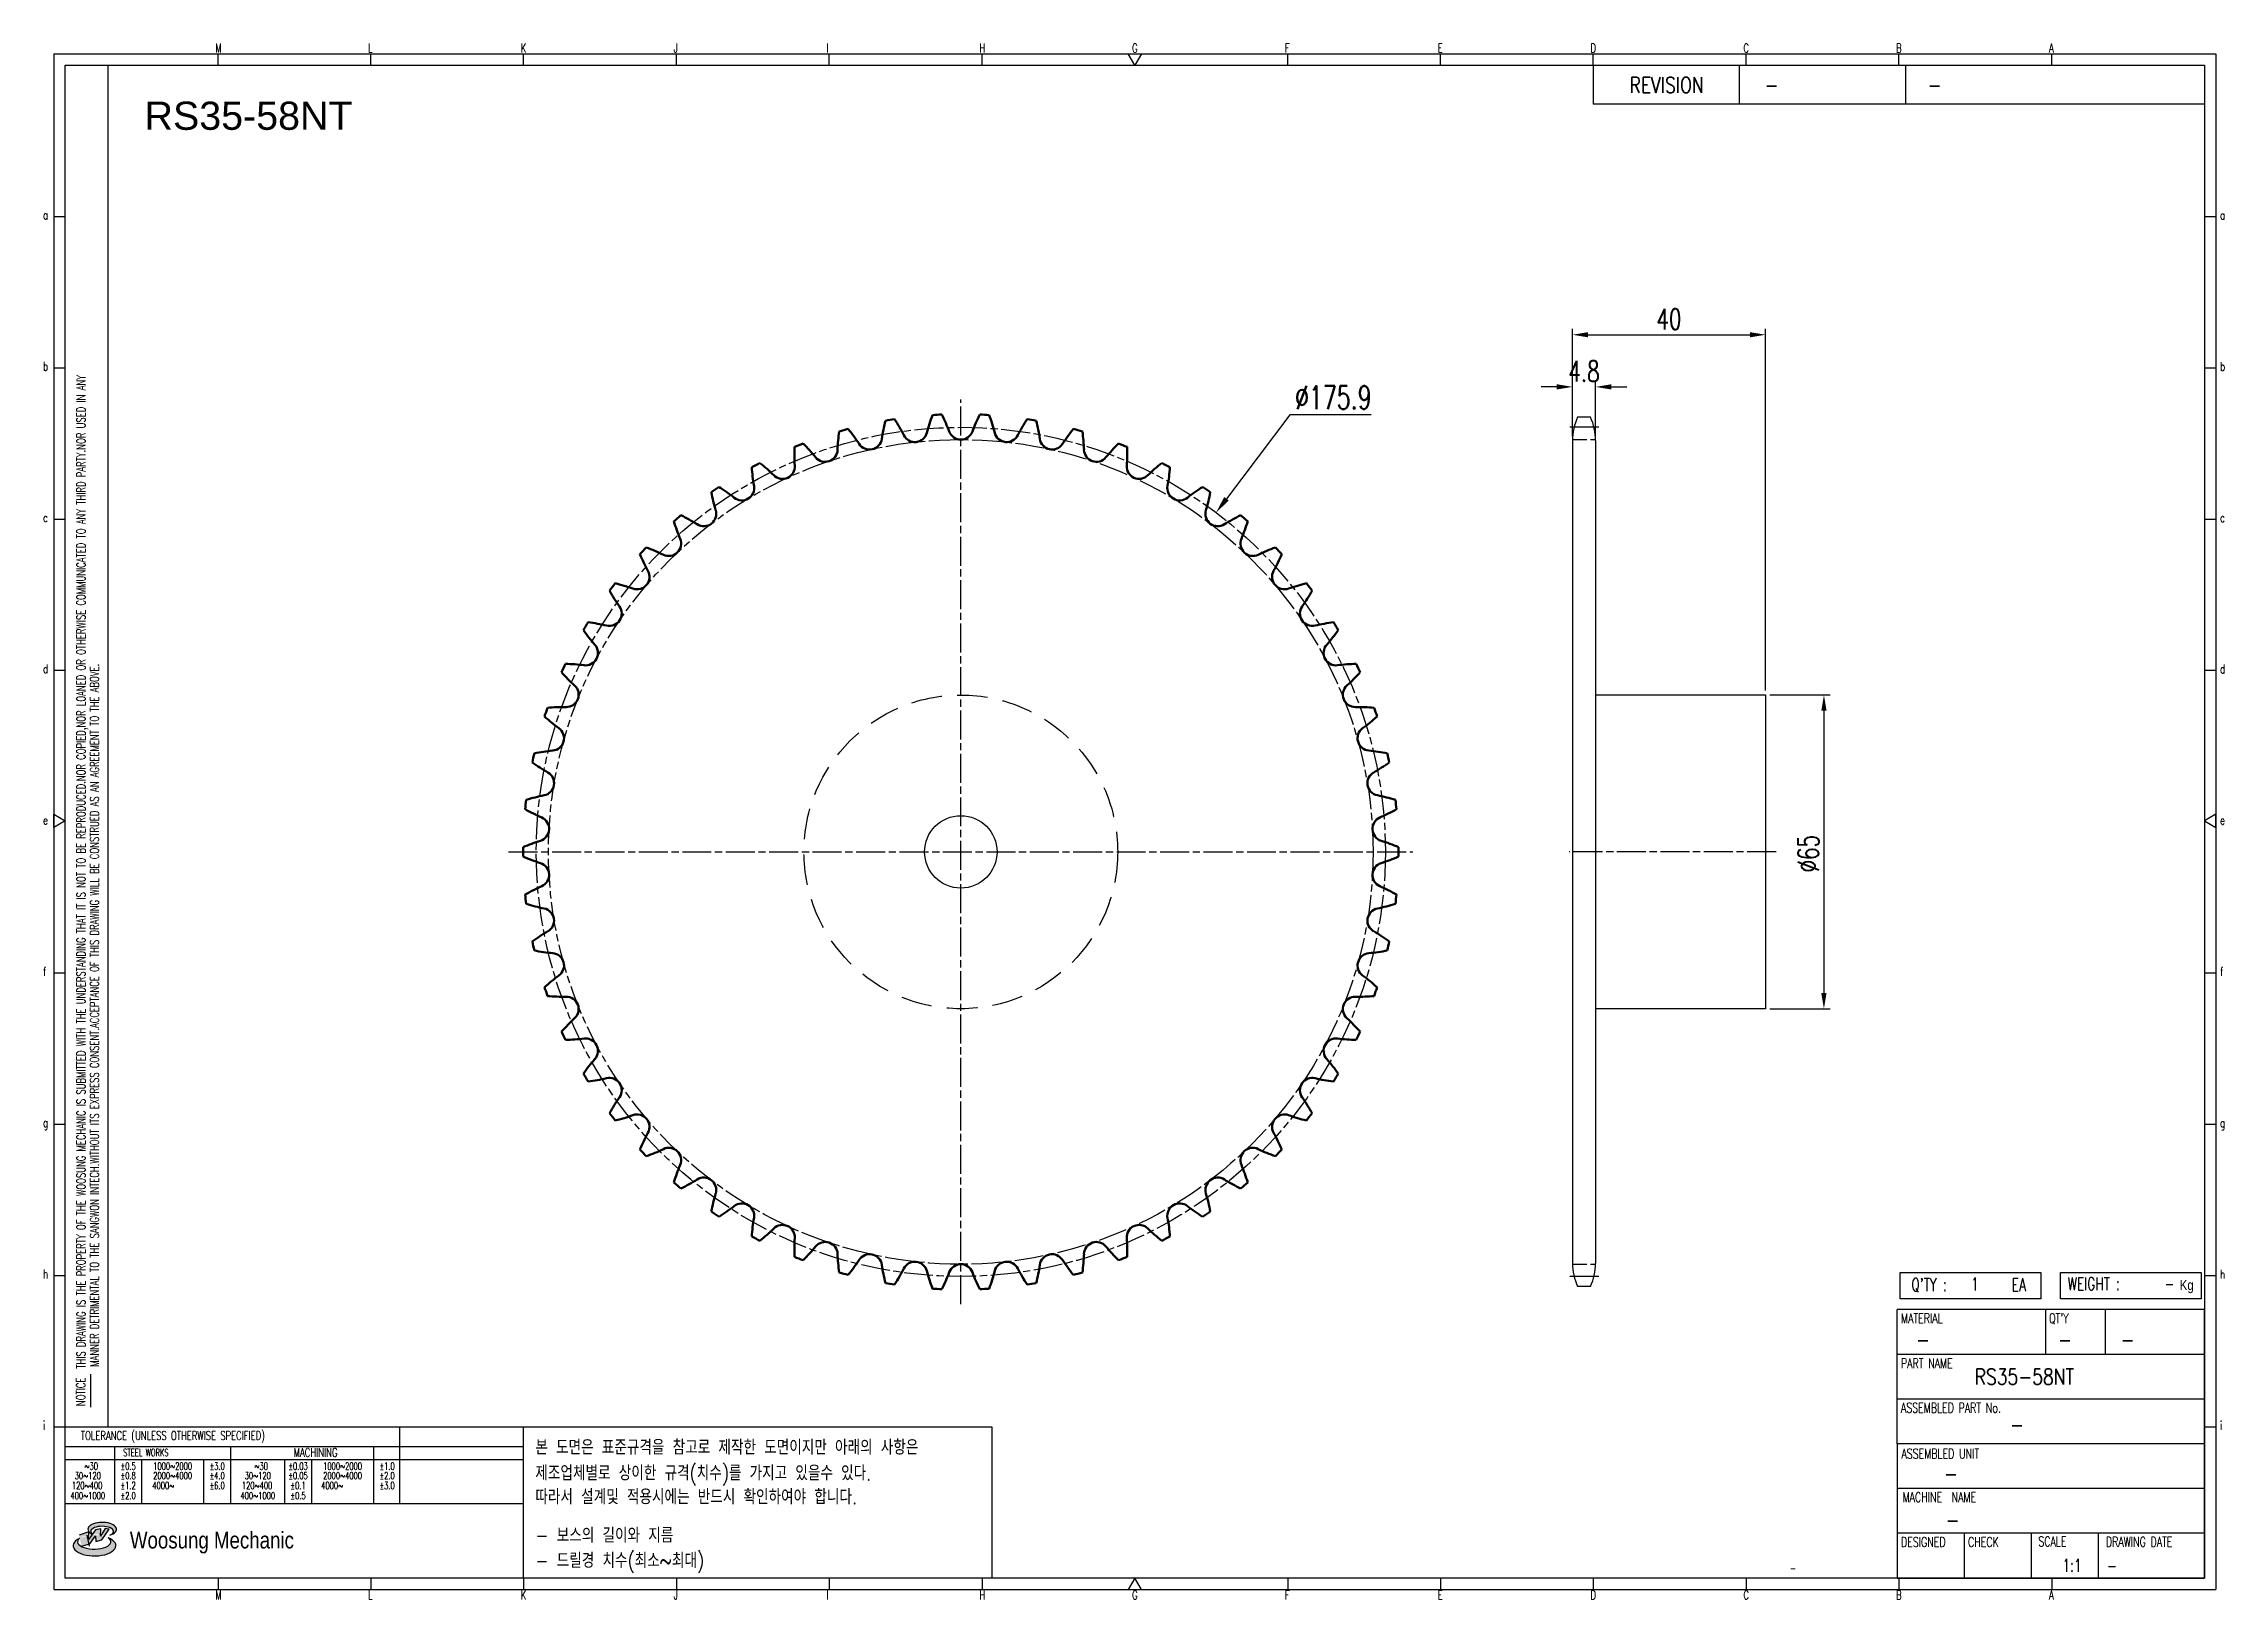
# Model space of a CAD drawing. Header units: millimetres. Extents: x -44812 to -44360, y 1096 to 1418.
import ezdxf
from ezdxf.enums import TextEntityAlignment as Align

# ---------------------------------------------------------------- set-up
doc = ezdxf.new("R2010")
doc.units = ezdxf.units.MM
for name, pattern in [('AM_ISO02W050', [7.5, 6, -1.5]), ('AM_ISO02W050x2', [3.75, 3, -0.75]), ('AM_ISO08W050', [18, 12, -1.5, 3, -1.5]), ('AM_ISO08W050x2', [9, 6, -0.75, 1.5, -0.75]), ('HIDDEN', [9.525, 6.35, -3.175])]:
    doc.linetypes.add(name, pattern=pattern)
for name, color, linetype, lineweight in [('AM_0N', 7, 'Continuous', 50), ('AM_3N', 6, 'AM_ISO02W050', 25), ('AM_7', 4, 'AM_ISO08W050', 25), ('AM_7N', 4, 'AM_ISO08W050', 25)]:
    doc.layers.add(name, color=color, linetype=linetype, lineweight=lineweight)
for name, color, linetype in [('HL', 2, 'HIDDEN'), ('S-DIM', 7, 'Continuous'), ('TITLE', 7, 'Continuous'), ('도면레이아웃', 7, 'Continuous')]:
    doc.layers.add(name, color=color, linetype=linetype)
doc.styles.add('HAN', font='ROMANS.shx', dxfattribs={"width": 0.7, "bigfont": 'whgtxt.shx'})
doc.styles.add('HKD_ST2', font='romans.shx', dxfattribs={"width": 0.7, "height": 4, "bigfont": '@extfont2.shx'})
doc.styles.add('HSG', font='SIMPLEX.shx', dxfattribs={"width": 0.7, "bigfont": 'HSG.shx'})
doc.styles.add('ROMANS', font='romans.shx', dxfattribs={"width": 0.7, "bigfont": 'whgtxt.shx'})
doc.styles.add('SLDTEXTSTYLE4', font='arial.ttf', dxfattribs={"width": 0.8})
doc.styles.get("Standard").update_dxf_attribs({"font": 'arial.ttf'})
doc.dimstyles.new('APP10', dxfattribs={"dimscale": 2, "dimtxt": 2.4, "dimasz": 1.8, "dimexe": 0.7, "dimexo": 0.5, "dimgap": 0.6, "dimtad": 1, "dimtoh": 1, "dimdec": 1, "dimrnd": 0.01, "dimzin": 9, "dimdsep": 46, "dimtxsty": 'HSG', "dimcen": 0, "dimclrd": 1, "dimclre": 1, "dimclrt": 256, "dimazin": 2, "dimtp": 1, "dimtm": 1, "dimtfac": 0.5, "dimtdec": 1, "dimtofl": 0, "dimtmove": 0, "dimatfit": 3, "dimfxl": 0, "dimtvp": 1, "dimtolj": 2, "dimlwd": -1, "dimlwe": -1, "dimarcsym": 0})
doc.dimstyles.new('APP8', dxfattribs={"dimscale": 1.8, "dimtxt": 2.4, "dimasz": 1.8, "dimexe": 0.7, "dimexo": 0.5, "dimgap": 0.6, "dimtad": 1, "dimtoh": 1, "dimdec": 1, "dimrnd": 0.01, "dimzin": 9, "dimdsep": 46, "dimtxsty": 'HSG', "dimcen": 0, "dimclrd": 1, "dimclre": 1, "dimclrt": 256, "dimazin": 2, "dimtp": 1, "dimtm": 1, "dimtfac": 0.5, "dimtdec": 1, "dimtofl": 0, "dimtmove": 0, "dimatfit": 3, "dimfxl": 0, "dimtvp": 1, "dimtolj": 2, "dimlwd": -1, "dimlwe": -1, "dimarcsym": 0})

# ---------------------------------------------------------------- blocks, each defined once
blk = doc.blocks.new('SUYWSHJH')
at = {"layer": '도면레이아웃'}
h = blk.add_hatch(color=10, dxfattribs=at)
h.paths.add_polyline_path([(1.544, 35.177), (1.554, 34.966), (1.779, 35.034), (2.054, 35.422), (1.908, 35.446), (1.728, 35.167), (1.741, 35.439), (1.547, 35.405), (1.292, 35.041), (1.295, 35.33), (0.943, 35.208), (1.03, 34.8), (1.336, 34.885)])
edge = h.paths.add_edge_path()
edge.add_ellipse((1.795, 35.421), major_axis=(-0.53, 0), ratio=0.487785, start_angle=122.36065, end_angle=403.39574)
edge.add_line((1.411, 35.244), (1.419, 35.261))
edge.add_ellipse((1.798, 35.344), major_axis=(-0.423, 0), ratio=0.444396, start_angle=131.58977, end_angle=386.19408, ccw=False)
edge = h.paths.add_edge_path()
edge.add_ellipse((1.512, 34.815), major_axis=(-0.793, 0), ratio=0.480113, start_angle=314.67633, end_angle=590.85213)
edge.add_ellipse((1.501, 34.958), major_axis=(-0.62, 0), ratio=0.43311, start_angle=331.7024, end_angle=574.42495, ccw=False)
for p, q in [((0, 90.118), (80.15, 90.118)), ((0, 90.118), (0, 33.191)), ((6.089, 89.693), (6.089, 90.118)), ((11.753, 89.693), (11.753, 90.118)), ((17.418, 89.693), (17.418, 90.118)), ((23.082, 89.693), (23.082, 90.118)), ((28.746, 89.693), (28.746, 90.118)), ((34.411, 89.693), (34.411, 90.118)), ((45.739, 89.693), (45.739, 90.118)), ((51.404, 89.693), (51.404, 90.118)), ((57.068, 89.693), (57.068, 90.118)), ((62.732, 89.693), (62.732, 90.118)), ((68.397, 89.693), (68.397, 90.118)), ((74.061, 89.693), (74.061, 90.118)), ((80.15, 90.118), (80.15, 33.191)), ((0, 84.085), (0.425, 84.085)), ((79.725, 84.085), (80.15, 84.085)), ((0, 78.478), (0.425, 78.478)), ((79.725, 78.478), (80.15, 78.478)), ((0, 72.87), (0.425, 72.87)), ((79.725, 72.87), (80.15, 72.87)), ((0, 67.262), (0.425, 67.262)), ((79.725, 67.262), (80.15, 67.262)), ((0, 56.047), (0.425, 56.047)), ((79.725, 56.047), (80.15, 56.047)), ((0, 50.439), (0.425, 50.439)), ((79.725, 50.439), (80.15, 50.439)), ((0, 44.832), (0.425, 44.832)), ((79.725, 44.832), (80.15, 44.832)), ((1.377, 39.947), (1.377, 41.174)), ((0, 39.224), (0.425, 39.224)), ((79.725, 39.224), (80.15, 39.224)), ((0, 33.191), (80.15, 33.191)), ((6.089, 33.616), (6.089, 33.191)), ((11.753, 33.616), (11.753, 33.191)), ((17.418, 33.616), (17.418, 33.191)), ((23.082, 33.616), (23.082, 33.191)), ((28.746, 33.616), (28.746, 33.191)), ((34.411, 33.616), (34.411, 33.191)), ((45.739, 33.616), (45.739, 33.191)), ((51.404, 33.616), (51.404, 33.191)), ((57.068, 33.616), (57.068, 33.191)), ((62.732, 33.616), (62.732, 33.191)), ((68.397, 33.616), (68.397, 33.191)), ((74.061, 33.616), (74.061, 33.191))]:
    blk.add_line(p, q)
at = {"color": 2}
for p, q in [((2.017, 39.224), (2.017, 89.693)), ((0.425, 39.224), (17.418, 39.224)), ((12.816, 39.224), (12.816, 36.382)), ((17.418, 33.616), (17.418, 39.224)), ((0.425, 38.487), (17.418, 38.487)), ((0.425, 38.012), (17.418, 38.012)), ((2.257, 38.487), (2.257, 36.382)), ((3.257, 38.012), (3.257, 36.382)), ((5.557, 38.012), (5.557, 36.382)), ((6.557, 38.5), (6.557, 36.382)), ((8.557, 38.012), (8.557, 36.382)), ((9.557, 38.026), (9.557, 36.382)), ((11.857, 38.487), (11.857, 36.382)), ((0.425, 36.382), (17.418, 36.382))]:
    blk.add_line(p, q, dxfattribs=at)
at = {"color": 6, "ltscale": 0.5}
for p, q in [((57.068, 89.693), (57.068, 88.246)), ((62.47, 89.693), (62.47, 88.246)), ((68.635, 89.693), (68.635, 88.246)), ((79.725, 88.246), (57.068, 88.246)), ((68.336, 38.59), (68.336, 43.563)), ((79.725, 43.563), (68.336, 43.563)), ((73.827, 43.563), (73.827, 41.905)), ((76.037, 43.563), (76.037, 41.905)), ((79.725, 38.59), (79.725, 43.563)), ((79.725, 41.905), (68.336, 41.905)), ((79.725, 40.248), (68.336, 40.248)), ((68.336, 38.59), (68.336, 33.616)), ((79.725, 38.59), (68.336, 38.59)), ((79.725, 33.616), (79.725, 38.59)), ((79.725, 36.932), (68.336, 36.932)), ((79.725, 35.274), (68.336, 35.274)), ((70.822, 33.616), (70.822, 35.274)), ((73.309, 33.616), (73.309, 35.274)), ((75.796, 33.616), (75.796, 35.274)), ((68.336, 33.616), (79.725, 33.616))]:
    blk.add_line(p, q, dxfattribs=at)
for points in [[(40.075, 89.693), (39.83, 90.118), (40.32, 90.118)], [(0.425, 89.693), (79.725, 89.693), (79.725, 33.616), (0.425, 33.616)], [(0.425, 61.679), (0, 61.433), (0, 61.924)], [(79.725, 61.679), (80.15, 61.433), (80.15, 61.924)], [(40.075, 33.616), (39.83, 33.191), (40.32, 33.191)]]:
    blk.add_lwpolyline(points, close=True)
at = {"layer": 'TITLE', "color": 20}
for p, q in [((68.449, 43.961), (68.449, 44.936)), ((68.449, 44.936), (73.654, 44.936)), ((73.654, 44.936), (73.654, 43.961)), ((74.39, 43.961), (74.39, 44.936)), ((74.39, 44.936), (79.595, 44.936)), ((79.595, 44.936), (79.595, 43.961)), ((73.654, 43.961), (68.449, 43.961)), ((79.595, 43.961), (74.39, 43.961))]:
    blk.add_line(p, q, dxfattribs=at)
at = {"layer": '도면레이아웃'}
for p, q in [((1.295, 35.33), (0.943, 35.208)), ((1.03, 34.8), (1.336, 34.885)), ((1.224, 35.208), (1.311, 34.8)), ((1.224, 35.208), (1.224, 35.208)), ((1.547, 35.405), (1.292, 35.041)), ((1.292, 35.041), (1.295, 35.33)), ((1.336, 34.885), (1.544, 35.177)), ((1.419, 35.261), (1.411, 35.244)), ((1.544, 35.177), (1.554, 34.966)), ((1.741, 35.439), (1.547, 35.405)), ((1.554, 34.966), (1.779, 35.034)), ((1.908, 35.446), (1.728, 35.167)), ((1.728, 35.167), (1.741, 35.439)), ((1.779, 35.034), (2.054, 35.422)), ((2.054, 35.422), (1.908, 35.446))]:
    blk.add_line(p, q, dxfattribs=at)
for centre, major_axis, ratio, start_param, end_param in [((1.795, 35.421), (-0.53, 0), 0.487785, 2.135596, 7.040584), ((1.512, 34.815), (-0.793, 0), 0.480113, 5.492138, 10.312315), ((1.501, 34.958), (-0.62, 0), 0.43311, 5.789299, 10.025607), ((1.798, 35.344), (-0.423, 0), 0.444396, 2.296675, 6.740358)]:
    blk.add_ellipse(centre, major_axis=major_axis, ratio=ratio, start_param=start_param, end_param=end_param, dxfattribs=at)
at = {"color": 4, "style": 'HKD_ST2', "width": 0.7}
for s, p in [('M', (5.988, 90.164)), ('L', (11.652, 90.164)), ('K', (17.316, 90.164)), ('J', (22.981, 90.164)), ('I', (28.645, 90.164)), ('H', (34.309, 90.164)), ('G', (39.974, 90.164)), ('F', (45.638, 90.164)), ('E', (51.302, 90.164)), ('D', (56.967, 90.164)), ('C', (62.631, 90.164)), ('B', (68.295, 90.164)), ('A', (73.96, 90.164)), ('a', (-0.395, 83.976)), ('a', (80.305, 83.97)), ('b', (-0.395, 78.368)), ('b', (80.305, 78.362)), ('c', (-0.395, 72.76)), ('c', (80.305, 72.754)), ('d', (-0.395, 67.153)), ('d', (80.305, 67.147)), ('e', (-0.395, 61.545)), ('e', (80.305, 61.539)), ('f', (-0.395, 55.937)), ('f', (80.305, 55.931)), ('g', (-0.395, 50.33)), ('g', (80.305, 50.324)), ('h', (-0.395, 44.722)), ('h', (80.305, 44.716)), ('i', (-0.395, 39.114)), ('i', (80.305, 39.108)), ('M', (5.988, 32.824)), ('L', (11.652, 32.824)), ('K', (17.316, 32.824)), ('J', (22.981, 32.824)), ('I', (28.645, 32.824)), ('H', (34.309, 32.824)), ('G', (39.974, 32.824)), ('F', (45.638, 32.824)), ('E', (51.302, 32.824)), ('D', (56.967, 32.824)), ('C', (62.631, 32.824)), ('B', (68.295, 32.824)), ('A', (73.96, 32.824))]:
    blk.add_text(s, height=0.326, dxfattribs=at).set_placement(p)
for s, height, style, width, p in [('REVISION', 0.5806, 'HAN', 0.8, (58.415, 88.664)), ('-', 0.581, 'HAN', 0.8, (63.426, 88.664)), ('-', 0.581, 'HAN', 0.8, (69.468, 88.664)), ("Q'TY : ", 0.4746, 'HKD_ST2', 0.7, (68.857, 44.253)), ('1', 0.475, 'HKD_ST2', 0.7, (71.071, 44.275)), ('EA', 0.4746, 'HKD_ST2', 0.7, (72.578, 44.253)), ('WEIGHT : ', 0.4746, 'HKD_ST2', 0.7, (74.65, 44.286)), ('-', 0.581, 'HAN', 0.8, (69.029, 42.157)), ('-', 0.581, 'HAN', 0.8, (74.289, 42.157)), ('-', 0.581, 'HAN', 0.8, (76.623, 42.157)), ('-', 0.581, 'HAN', 0.8, (72.515, 39.013)), ('-', 0.581, 'HAN', 0.8, (70.067, 37.189)), ('-', 0.581, 'HAN', 0.8, (70.126, 35.48)), ('1:1', 0.4746, 'HKD_ST2', 0.7, (74.458, 33.848)), ('-', 0.475, 'HKD_ST2', 0.7, (76.112, 33.837))]:
    blk.add_text(s, height=height, dxfattribs=dict(style=style, width=width)).set_placement(p)
at = {"color": 1, "style": 'HKD_ST2', "width": 0.7}
for s, p in [(' THIS DRAWING IS THE PROPERTY OF THE WOOSUNG MECHANIC IS SUBMITTED WITH THE UNDERSTANDING THAT IT IS NOT TO BE REPRODUCED.NOR COPIED,NOR LOANED OR OTHERWISE COMMUNICATED TO ANY THIRD PARTY.NOR USED IN ANY', (1.173, 41.217)), ('MANNER DETRIMENTAL TO THE SANGWON INTECH.WITHOUT ITS EXPRESS CONSENT.ACCEPTANCE OF THIS DRAWING WILL BE CONSTRUED AS AN AGREEMENT TO THE ABOVE.', (1.672, 41.447))]:
    blk.add_text(s, height=0.326266, rotation=90, dxfattribs=at).set_placement(p)
at = {"style": 'HKD_ST2', "width": 0.7}
blk.add_text('-', height=0.475, dxfattribs=at).set_placement((78.613, 44.286), align=Align.RIGHT)
at = {"color": 4, "style": 'HKD_ST2', "width": 0.7}
for s, height, p in [('MATERIAL', 0.3651, (68.474, 43.425)), ("QT'Y", 0.3651, (73.965, 43.425)), ('PART NAME', 0.3651, (68.474, 41.756)), ('ASSEMBLED PART No.', 0.36511, (68.474, 40.109)), ('ASSEMBLED UNIT', 0.36511, (68.49, 38.408)), ('MACHINE  NAME', 0.36511, (68.532, 36.794)), ('DESIGNED', 0.3651, (68.474, 35.136)), ('CHECK', 0.3651, (70.961, 35.136)), ('SCALE', 0.3651, (73.566, 35.153)), ('DRAWING DATE', 0.36511, (76.071, 35.141))]:
    blk.add_text(s, height=height, dxfattribs=at).set_placement(p, align=Align.TOP_LEFT)
at = {"style": 'HKD_ST2', "width": 0.7}
blk.add_text('NOTICE', height=0.3263, rotation=90, dxfattribs=at).set_placement((1.163, 39.988))
for s, height, style, width, p in [('TOLERANCE (UNLESS OTHERWISE SPECIFIED)', 0.32627, 'HKD_ST2', 0.7, (4.417, 38.896)), ('-', 0.326, 'ROMANS', 0.65, (64.469, 33.975))]:
    blk.add_text(s, height=height, dxfattribs=dict(style=style, width=width)).set_placement(p, align=Align.MIDDLE_CENTER)
at = {"color": 4, "style": 'HKD_ST2', "width": 0.7}
for s, height, p in [('STEEL WORKS', 0.26101, (3.416, 38.268)), ('MACHINING', 0.3263, (9.707, 38.27)), ('%%P0.5', 0.261, (2.757, 37.762)), ('%%P0.8', 0.261, (2.757, 37.411)), ('%%P3.0', 0.261, (6.057, 37.762)), ('%%P4.0', 0.261, (6.057, 37.411)), ('%%P0.03', 0.261, (9.057, 37.762)), ('%%P0.05', 0.261, (9.057, 37.411)), ('%%P1.0', 0.261, (12.357, 37.762)), ('%%P2.0', 0.261, (12.357, 37.411)), ('%%P1.2', 0.261, (2.757, 37.045)), ('%%P2.0', 0.261, (2.757, 36.67)), ('%%P6.0', 0.261, (6.057, 37.045)), ('%%P0.1', 0.261, (9.057, 37.045)), ('%%P0.5', 0.261, (9.057, 36.67)), ('%%P3.0', 0.261, (12.357, 37.045))]:
    blk.add_text(s, height=height, dxfattribs=at).set_placement(p, align=Align.MIDDLE)
for s, height, p in [('30%%126120', 0.261, (1.263, 37.411)), ('%%12630', 0.261, (1.389, 37.762)), ('2000%%1264000', 0.26101, (4.407, 37.411)), ('1000%%1262000', 0.26101, (4.407, 37.762)), ('30%%126120', 0.261, (7.563, 37.411)), ('%%12630', 0.261, (7.689, 37.762)), ('2000%%1264000', 0.26101, (10.707, 37.411)), ('1000%%1262000', 0.26101, (10.707, 37.762)), ('400%%1261000', 0.26101, (1.263, 36.67)), ('120%%126400', 0.26101, (1.237, 37.045)), ('4000%%126', 0.261, (4.061, 37.045)), ('400%%1261000', 0.26101, (7.563, 36.67)), ('120%%126400', 0.26101, (7.537, 37.045)), ('4000%%126', 0.261, (10.321, 37.045))]:
    blk.add_text(s, height=height, dxfattribs=at).set_placement(p, align=Align.MIDDLE_CENTER)
at = {"color": 1, "style": 'SLDTEXTSTYLE4', "width": 0.8}
blk.add_text('Woosung Mechanic', height=0.61957, dxfattribs=at).set_placement((2.822, 34.711))
at = {"layer": 'TITLE', "width": 0.8}
blk.add_text('Kg', height=0.3789, dxfattribs=at).set_placement((78.807, 44.286))
blk = doc.blocks.new('*D678')
at = {"layer": 'Defpoints', "color": 0, "transparency": 16777216}
for p in [(-44455.34, 1282.89), (-44455.34, 1217.89), (-44443.23, 1217.89)]:
    blk.add_point(p, dxfattribs=at)
at = {"layer": 'S-DIM', "color": 1, "transparency": 16777216}
for p, q in [((-44454.44, 1282.89), (-44441.97, 1282.89)), ((-44443.23, 1279.65), (-44443.23, 1221.13)), ((-44454.44, 1217.89), (-44441.97, 1217.89))]:
    blk.add_line(p, q, dxfattribs=at)
for points in [[(-44443.77, 1279.65), (-44442.69, 1279.65), (-44443.23, 1282.89)], [(-44443.77, 1221.13), (-44442.69, 1221.13), (-44443.23, 1217.89)]]:
    blk.add_solid(points, dxfattribs=at)
at = {"layer": 'S-DIM', "transparency": 16777216, "insert": (-44446.47, 1250), "char_height": 4.32, "attachment_point": 5, "rotation": 90, "style": 'HSG'}
blk.add_mtext('\\A2;%%c65', dxfattribs=at)
blk = doc.blocks.new('*D679')
at = {"layer": 'Defpoints', "color": 0, "transparency": 16777216}
for p in [(-44490.54, 1346.73), (-44495.34, 1335.65), (-44490.54, 1335.65)]:
    blk.add_point(p, dxfattribs=at)
at = {"layer": 'S-DIM', "color": 1, "transparency": 16777216}
for p, q in [((-44498.58, 1346.73), (-44501.82, 1346.73)), ((-44495.34, 1336.55), (-44495.34, 1347.99)), ((-44490.54, 1336.55), (-44490.54, 1347.99)), ((-44487.3, 1346.73), (-44484.06, 1346.73))]:
    blk.add_line(p, q, dxfattribs=at)
for points in [[(-44498.58, 1347.27), (-44498.58, 1346.19), (-44495.34, 1346.73)], [(-44487.3, 1347.27), (-44487.3, 1346.19), (-44490.54, 1346.73)]]:
    blk.add_solid(points, dxfattribs=at)
at = {"layer": 'S-DIM', "transparency": 16777216, "insert": (-44492.94, 1349.97), "char_height": 4.32, "attachment_point": 5, "style": 'HSG'}
blk.add_mtext('\\A2;4.8', dxfattribs=at)
blk = doc.blocks.new('*D680')
at = {"layer": 'Defpoints', "color": 0, "transparency": 16777216}
for p in [(-44455.34, 1357.53), (-44495.34, 1335.65), (-44455.34, 1282.89)]:
    blk.add_point(p, dxfattribs=at)
at = {"layer": 'S-DIM', "color": 1, "transparency": 16777216}
for p, q in [((-44495.34, 1336.55), (-44495.34, 1358.79)), ((-44492.1, 1357.53), (-44458.58, 1357.53)), ((-44455.34, 1283.79), (-44455.34, 1358.79))]:
    blk.add_line(p, q, dxfattribs=at)
for points in [[(-44492.1, 1358.07), (-44492.1, 1356.99), (-44495.34, 1357.53)], [(-44458.58, 1358.07), (-44458.58, 1356.99), (-44455.34, 1357.53)]]:
    blk.add_solid(points, dxfattribs=at)
at = {"layer": 'S-DIM', "transparency": 16777216, "insert": (-44475.34, 1360.77), "char_height": 4.32, "attachment_point": 5, "style": 'HSG'}
blk.add_mtext('\\A2;40', dxfattribs=at)
blk = doc.blocks.new('*D681')
at = {"layer": 'Defpoints', "color": 0, "transparency": 16777216}
for p in [(-44569.18, 1320.67), (-44674.96, 1180.09)]:
    blk.add_point(p, dxfattribs=at)
at = {"layer": 'S-DIM', "color": 1, "transparency": 16777216}
for p, q in [((-44553.93, 1340.94), (-44567.02, 1323.55)), ((-44537.05, 1340.94), (-44553.93, 1340.94))]:
    blk.add_line(p, q, dxfattribs=at)
blk.add_solid([(-44567.5, 1323.91), (-44566.54, 1323.19), (-44569.18, 1320.67)], dxfattribs=at)
at = {"layer": 'S-DIM', "transparency": 16777216, "insert": (-44544.89, 1344.54), "char_height": 4.8, "attachment_point": 5, "style": 'HSG'}
blk.add_mtext('\\A2;∅175.9', dxfattribs=at)

msp = doc.modelspace()

# ---------------------------------------------------------------- linework, layer by layer
for p, q in [((-44491.61, 1340.45), (-44494.27, 1340.45)), ((-44495.34, 1335.65), (-44495.34, 1165.13)), ((-44490.54, 1335.65), (-44490.54, 1165.13)), ((-44491.61, 1160.33), (-44494.27, 1160.33))]:
    msp.add_line(p, q)
msp.add_lwpolyline([(-44490.54, 1282.89), (-44455.34, 1282.89), (-44455.34, 1217.89), (-44490.54, 1217.89)])
at = {"color": 4}
msp.add_lwpolyline([(-44712.66, 1131.28), (-44615.62, 1131.28), (-44615.62, 1099.93), (-44712.66, 1099.93)], close=True, dxfattribs=at)
msp.add_circle((-44622.07, 1250.38), 7.5)
for centre, start, end in [((-44484.04, 1335.65), 154.8633, 180), ((-44501.84, 1335.65), 0, 25.1367), ((-44484.04, 1165.13), 180, 205.1367), ((-44501.84, 1165.13), 334.8633, 0)]:
    msp.add_arc(centre, 11.3, start, end)
at = {"layer": 'AM_0N'}
for centre, radius, start, end in [((-44622.07, 1250.38), 90.7, 104.9123, 106.1221), ((-44673.75, 1314.89), 36.58, 33.1897, 39.2305), ((-44602.26, 1330.62), 36.58, 165.5971, 171.6379), ((-44622.07, 1250.38), 90.7, 98.7054, 99.9152), ((-44666.47, 1320.1), 36.58, 26.9828, 33.0236), ((-44593.7, 1328.01), 36.58, 159.3902, 165.431), ((-44622.07, 1250.38), 90.7, 92.4985, 93.7083), ((-44658.67, 1324.49), 36.58, 20.7759, 26.8167), ((-44585.48, 1324.49), 36.58, 153.1833, 159.2241), ((-44622.07, 1250.38), 90.7, 86.2917, 87.5015), ((-44650.44, 1328.01), 36.58, 14.569, 20.6098), ((-44577.68, 1320.1), 36.58, 146.9764, 153.0172), ((-44622.07, 1250.38), 90.7, 80.0848, 81.2946), ((-44641.88, 1330.62), 36.58, 8.3621, 14.4029), ((-44570.4, 1314.89), 36.58, 140.7695, 146.8103), ((-44622.07, 1250.38), 90.7, 73.8779, 75.0877), ((-44619.98, 1333.01), 36.58, 178.0109, 184.0517), ((-44622.07, 1250.38), 90.7, 111.1192, 112.329), ((-44680.42, 1308.92), 36.58, 39.3966, 45.4374), ((-44650.17, 1333.77), 2.57, 219.3966, 357.8448), ((-44611.06, 1332.29), 36.58, 171.804, 177.8448), ((-44640.99, 1336.32), 2.57, 213.1897, 351.6379), ((-44631.59, 1337.86), 2.57, 206.9828, 345.431), ((-44622.07, 1338.37), 2.57, 200.7759, 339.2241), ((-44612.56, 1337.86), 2.57, 194.569, 333.0172), ((-44603.16, 1336.32), 2.57, 188.3621, 326.8103), ((-44633.09, 1332.29), 36.58, 2.1552, 8.196), ((-44593.98, 1333.77), 2.57, 182.1552, 320.6034), ((-44563.73, 1308.92), 36.58, 134.5626, 140.6034), ((-44622.07, 1250.38), 90.7, 67.671, 68.8808), ((-44624.17, 1333.01), 36.58, 355.9483, 1.9891), ((-44622.07, 1250.38), 90.7, 117.3261, 118.5359), ((-44628.92, 1332.75), 36.58, 184.2177, 190.2586), ((-44686.4, 1302.27), 36.58, 45.6034, 51.6443), ((-44659.02, 1330.24), 2.57, 225.6034, 4.0517), ((-44585.13, 1330.24), 2.57, 175.9483, 314.3966), ((-44557.74, 1302.27), 36.58, 128.3557, 134.3966), ((-44622.07, 1250.38), 90.7, 61.4641, 62.6739), ((-44615.22, 1332.75), 36.58, 349.7414, 355.7823), ((-44622.07, 1250.38), 90.7, 123.533, 124.7428), ((-44637.79, 1331.52), 36.58, 190.4246, 196.4655), ((-44691.64, 1295.01), 36.58, 51.8103, 57.8512), ((-44667.44, 1325.78), 2.57, 231.8103, 10.2586), ((-44576.71, 1325.78), 2.57, 169.7414, 308.1897), ((-44552.51, 1295.01), 36.58, 122.1488, 128.1897), ((-44622.07, 1250.38), 90.7, 55.2572, 56.467), ((-44606.36, 1331.52), 36.58, 343.5345, 349.5754), ((-44622.07, 1250.38), 90.7, 129.7399, 130.9497), ((-44696.06, 1287.23), 36.58, 58.0172, 64.0581), ((-44675.32, 1320.43), 2.57, 238.0172, 16.4655), ((-44568.82, 1320.43), 2.57, 163.5345, 301.9828), ((-44548.09, 1287.23), 36.58, 115.9419, 121.9828), ((-44622.07, 1250.38), 90.7, 49.0503, 50.2601), ((-44682.59, 1314.26), 2.57, 244.2241, 22.6724), ((-44646.47, 1329.35), 36.58, 196.6315, 202.6724), ((-44561.56, 1314.26), 2.57, 157.3276, 295.7759), ((-44597.68, 1329.35), 36.58, 337.3276, 343.3685), ((-44622.07, 1250.38), 90.7, 135.9468, 137.1566), ((-44654.86, 1326.25), 36.58, 202.8384, 208.8793), ((-44699.61, 1279.02), 36.58, 64.2241, 70.265), ((-44544.54, 1279.02), 36.58, 109.735, 115.7759), ((-44589.28, 1326.25), 36.58, 331.1207, 337.1616), ((-44622.07, 1250.38), 90.7, 42.8434, 44.0532), ((-44622.07, 1250.38), 90.7, 142.1537, 143.3635), ((-44702.25, 1270.46), 36.58, 70.431, 76.4719), ((-44689.14, 1307.35), 2.57, 250.431, 28.8793), ((-44555.01, 1307.35), 2.57, 151.1207, 289.569), ((-44541.9, 1270.46), 36.58, 103.5281, 109.569), ((-44622.07, 1250.38), 90.7, 36.6365, 37.8463), ((-44662.88, 1322.26), 36.58, 209.0453, 215.0862), ((-44581.27, 1322.26), 36.58, 324.9138, 330.9547), ((-44622.07, 1250.38), 90.7, 148.3606, 149.5704), ((-44703.95, 1261.68), 36.58, 76.6379, 82.6788), ((-44694.9, 1299.76), 2.57, 256.6379, 35.0862), ((-44549.24, 1299.76), 2.57, 144.9138, 283.3621), ((-44540.2, 1261.68), 36.58, 97.3212, 103.3621), ((-44622.07, 1250.38), 90.7, 30.4296, 31.6394), ((-44670.41, 1317.43), 36.58, 215.2522, 221.2931), ((-44699.82, 1291.6), 2.57, 262.8448, 41.2931), ((-44544.33, 1291.6), 2.57, 138.7069, 277.1552), ((-44573.74, 1317.43), 36.58, 318.7069, 324.7478), ((-44622.07, 1250.38), 90.7, 154.5675, 155.7773), ((-44704.69, 1252.76), 36.58, 82.8448, 88.8857), ((-44539.45, 1252.76), 36.58, 91.1143, 97.1552), ((-44622.07, 1250.38), 90.7, 24.2227, 25.4325), ((-44677.37, 1311.81), 36.58, 221.4591, 227.5), ((-44703.82, 1282.95), 2.57, 269.0517, 47.5), ((-44540.33, 1282.95), 2.57, 132.5, 270.9483), ((-44566.77, 1311.81), 36.58, 312.5, 318.5409), ((-44622.07, 1250.38), 90.7, 160.7744, 161.9842), ((-44704.47, 1243.81), 36.58, 89.0517, 95.0926), ((-44539.68, 1243.81), 36.58, 84.9074, 90.9483), ((-44622.07, 1250.38), 90.7, 18.0158, 19.2256), ((-44683.69, 1305.47), 36.58, 227.666, 233.7069), ((-44706.86, 1273.92), 2.57, 275.2586, 53.7069), ((-44537.29, 1273.92), 2.57, 126.2931, 264.7414), ((-44560.46, 1305.47), 36.58, 306.2931, 312.334), ((-44622.07, 1250.38), 90.7, 166.9813, 168.1911), ((-44703.27, 1234.94), 36.58, 95.2586, 101.2995), ((-44540.87, 1234.94), 36.58, 78.7005, 84.7414), ((-44622.07, 1250.38), 90.7, 11.8089, 13.0187), ((-44689.29, 1298.48), 36.58, 233.8729, 239.9138), ((-44708.91, 1264.62), 2.57, 281.4655, 59.9138), ((-44535.24, 1264.62), 2.57, 120.0862, 258.5345), ((-44554.86, 1298.48), 36.58, 300.0862, 306.1271), ((-44622.07, 1250.38), 90.7, 173.1882, 174.398), ((-44701.13, 1226.26), 36.58, 101.4655, 107.5064), ((-44543.02, 1226.26), 36.58, 72.4936, 78.5345), ((-44622.07, 1250.38), 90.7, 5.602, 6.8118), ((-44694.09, 1290.93), 36.58, 240.0798, 246.1207), ((-44709.94, 1255.14), 2.57, 287.6724, 66.1207), ((-44534.21, 1255.14), 2.57, 113.8793, 252.3276), ((-44550.05, 1290.93), 36.58, 293.8793, 299.9202), ((-44698.06, 1217.85), 36.58, 107.6724, 113.7133), ((-44546.09, 1217.85), 36.58, 66.2867, 72.3276), ((-44622.07, 1250.38), 90.7, 179.3951, 180.6049), ((-44698.06, 1282.91), 36.58, 246.2867, 252.3276), ((-44709.94, 1245.62), 2.57, 293.8793, 72.3276), ((-44534.21, 1245.62), 2.57, 107.6724, 246.1207), ((-44546.09, 1282.91), 36.58, 287.6724, 293.7133), ((-44622.07, 1250.38), 90.7, 359.3951, 0.6049), ((-44694.09, 1209.82), 36.58, 113.8793, 119.9202), ((-44550.05, 1209.82), 36.58, 60.0798, 66.1207), ((-44622.07, 1250.38), 90.7, 185.602, 186.8118), ((-44701.13, 1274.5), 36.58, 252.4936, 258.5345), ((-44708.91, 1236.14), 2.57, 300.0862, 78.5345), ((-44535.24, 1236.14), 2.57, 101.4655, 239.9138), ((-44543.02, 1274.5), 36.58, 281.4655, 287.5064), ((-44622.07, 1250.38), 90.7, 353.1882, 354.398), ((-44689.29, 1202.28), 36.58, 120.0862, 126.1271), ((-44554.86, 1202.28), 36.58, 53.8729, 59.9138), ((-44622.07, 1250.38), 90.7, 191.8089, 193.0187), ((-44703.27, 1265.82), 36.58, 258.7005, 264.7414), ((-44706.86, 1226.84), 2.57, 306.2931, 84.7414), ((-44537.29, 1226.84), 2.57, 95.2586, 233.7069), ((-44540.87, 1265.82), 36.58, 275.2586, 281.2995), ((-44622.07, 1250.38), 90.7, 346.9813, 348.1911), ((-44683.69, 1195.29), 36.58, 126.2931, 132.334), ((-44560.46, 1195.29), 36.58, 47.666, 53.7069), ((-44622.07, 1250.38), 90.7, 198.0158, 199.2256), ((-44704.47, 1256.95), 36.58, 264.9074, 270.9483), ((-44703.82, 1217.81), 2.57, 312.5, 90.9483), ((-44540.33, 1217.81), 2.57, 89.0517, 227.5), ((-44539.68, 1256.95), 36.58, 269.0517, 275.0926), ((-44622.07, 1250.38), 90.7, 340.7744, 341.9842), ((-44677.37, 1188.95), 36.58, 132.5, 138.5409), ((-44566.77, 1188.95), 36.58, 41.4591, 47.5), ((-44622.07, 1250.38), 90.7, 204.2227, 205.4325), ((-44704.69, 1248), 36.58, 271.1143, 277.1552), ((-44699.82, 1209.16), 2.57, 318.7069, 97.1552), ((-44544.33, 1209.16), 2.57, 82.8448, 221.2931), ((-44539.45, 1248), 36.58, 262.8448, 268.8857), ((-44622.07, 1250.38), 90.7, 334.5675, 335.7773), ((-44670.41, 1183.33), 36.58, 138.7069, 144.7478), ((-44573.74, 1183.33), 36.58, 35.2522, 41.2931), ((-44622.07, 1250.38), 90.7, 210.4296, 211.6394), ((-44703.95, 1239.08), 36.58, 277.3212, 283.3621), ((-44694.9, 1201), 2.57, 324.9138, 103.3621), ((-44549.24, 1201), 2.57, 76.6379, 215.0862), ((-44540.2, 1239.08), 36.58, 256.6379, 262.6788), ((-44622.07, 1250.38), 90.7, 328.3606, 329.5704), ((-44662.88, 1178.5), 36.58, 144.9138, 150.9547), ((-44581.27, 1178.5), 36.58, 29.0453, 35.0862), ((-44622.07, 1250.38), 90.7, 216.6365, 217.8463), ((-44702.25, 1230.29), 36.58, 283.5281, 289.569), ((-44689.14, 1193.41), 2.57, 331.1207, 109.569), ((-44555.01, 1193.41), 2.57, 70.431, 208.8793), ((-44541.9, 1230.29), 36.58, 250.431, 256.4719), ((-44622.07, 1250.38), 90.7, 322.1537, 323.3635), ((-44654.86, 1174.51), 36.58, 151.1207, 157.1616), ((-44622.07, 1250.38), 90.7, 222.8434, 224.0532), ((-44699.61, 1221.74), 36.58, 289.735, 295.7759), ((-44682.59, 1186.5), 2.57, 337.3276, 115.7759), ((-44561.56, 1186.5), 2.57, 64.2241, 202.6724), ((-44544.54, 1221.74), 36.58, 244.2241, 250.265), ((-44589.28, 1174.51), 36.58, 22.8384, 28.8793), ((-44622.07, 1250.38), 90.7, 315.9468, 317.1566), ((-44646.47, 1171.41), 36.58, 157.3276, 163.3685), ((-44597.68, 1171.41), 36.58, 16.6315, 22.6724), ((-44622.07, 1250.38), 90.7, 229.0503, 230.2601), ((-44696.06, 1213.53), 36.58, 295.9419, 301.9828), ((-44675.32, 1180.33), 2.57, 343.5345, 121.9828), ((-44637.79, 1169.23), 36.58, 163.5345, 169.5754), ((-44568.82, 1180.33), 2.57, 58.0172, 196.4655), ((-44606.36, 1169.23), 36.58, 10.4246, 16.4655), ((-44548.09, 1213.53), 36.58, 238.0172, 244.0581), ((-44622.07, 1250.38), 90.7, 309.7399, 310.9497), ((-44622.07, 1250.38), 90.7, 235.2572, 236.467), ((-44691.64, 1205.75), 36.58, 302.1488, 308.1897), ((-44667.44, 1174.98), 2.57, 349.7414, 128.1897), ((-44576.71, 1174.98), 2.57, 51.8103, 190.2586), ((-44552.51, 1205.75), 36.58, 231.8103, 237.8512), ((-44622.07, 1250.38), 90.7, 303.533, 304.7428), ((-44628.92, 1168.01), 36.58, 169.7414, 175.7823), ((-44622.07, 1250.38), 90.7, 241.4641, 242.6739), ((-44686.4, 1198.49), 36.58, 308.3557, 314.3966), ((-44659.02, 1170.52), 2.57, 355.9483, 134.3966), ((-44585.13, 1170.52), 2.57, 45.6034, 184.0517), ((-44557.74, 1198.49), 36.58, 225.6034, 231.6443), ((-44622.07, 1250.38), 90.7, 297.3261, 298.5359), ((-44615.22, 1168.01), 36.58, 4.2177, 10.2586), ((-44619.98, 1167.75), 36.58, 175.9483, 181.9891), ((-44622.07, 1250.38), 90.7, 247.671, 248.8808), ((-44680.42, 1191.83), 36.58, 314.5626, 320.6034), ((-44650.17, 1166.99), 2.57, 2.1552, 140.6034), ((-44611.06, 1168.46), 36.58, 182.1552, 188.196), ((-44673.75, 1185.87), 36.58, 320.7695, 326.8103), ((-44640.99, 1164.44), 2.57, 8.3621, 146.8103), ((-44603.16, 1164.44), 2.57, 33.1897, 171.6379), ((-44570.4, 1185.87), 36.58, 213.1897, 219.2305), ((-44633.09, 1168.46), 36.58, 351.804, 357.8448), ((-44593.98, 1166.99), 2.57, 39.3966, 177.8448), ((-44563.73, 1191.83), 36.58, 219.3966, 225.4374), ((-44622.07, 1250.38), 90.7, 291.1192, 292.329), ((-44624.17, 1167.75), 36.58, 358.0109, 4.0517), ((-44622.07, 1250.38), 90.7, 253.8779, 255.0877), ((-44602.26, 1170.14), 36.58, 188.3621, 194.4029), ((-44666.47, 1180.66), 36.58, 326.9764, 333.0172), ((-44631.59, 1162.9), 2.57, 14.569, 153.0172), ((-44593.7, 1172.75), 36.58, 194.569, 200.6098), ((-44658.67, 1176.27), 36.58, 333.1833, 339.2241), ((-44622.07, 1162.39), 2.57, 20.7759, 159.2241), ((-44585.48, 1176.27), 36.58, 200.7759, 206.8167), ((-44650.44, 1172.75), 36.58, 339.3902, 345.431), ((-44612.56, 1162.9), 2.57, 26.9828, 165.431), ((-44577.68, 1180.66), 36.58, 206.9828, 213.0236), ((-44641.88, 1170.14), 36.58, 345.5971, 351.6379), ((-44622.07, 1250.38), 90.7, 284.9123, 286.1221), ((-44622.07, 1250.38), 90.7, 260.0848, 261.2946), ((-44622.07, 1250.38), 90.7, 266.2917, 267.5015), ((-44622.07, 1250.38), 90.7, 272.4985, 273.7083), ((-44622.07, 1250.38), 90.7, 278.7054, 279.9152)]:
    msp.add_arc(centre, radius, start, end, dxfattribs=at)
at = {"layer": 'AM_3N', "linetype": 'AM_ISO02W050x2'}
for p, q in [((-44495.34, 1335.81), (-44490.54, 1335.81)), ((-44495.34, 1164.98), (-44490.54, 1164.98))]:
    msp.add_line(p, q, dxfattribs=at)
at = {"layer": 'AM_7', "linetype": 'AM_ISO08W050x2'}
for p, q in [((-44489.88, 1338.37), (-44496, 1338.37)), ((-44453.11, 1250.39), (-44496, 1250.39)), ((-44453.11, 1250.39), (-44496, 1250.39)), ((-44453.11, 1250.39), (-44496, 1250.39)), ((-44453.11, 1250.38), (-44496, 1250.38)), ((-44489.88, 1162.41), (-44496, 1162.41))]:
    msp.add_line(p, q, dxfattribs=at)
for radius in [87.97, 85.43]:
    msp.add_circle((-44622.07, 1250.38), radius, dxfattribs=at)
at = {"layer": 'AM_7N', "linetype": 'AM_ISO08W050x2'}
for p, q in [((-44622.07, 1156.68), (-44622.07, 1344.08)), ((-44715.77, 1250.38), (-44528.38, 1250.38))]:
    msp.add_line(p, q, dxfattribs=at)
at = {"layer": 'HL'}
msp.add_circle((-44622.07, 1250.38), 32.5, dxfattribs=at)

# ---------------------------------------------------------------- block references
at = {"xscale": 5.589867528209523, "yscale": 5.589867528209523, "zscale": 5.589867528209523}
msp.add_blockref('SUYWSHJH', (-44810.02, 912.02), dxfattribs=at)

# ---------------------------------------------------------------- texts
at = {"color": 2}
msp.add_text('RS35-58NT', height=5.841, dxfattribs=at).set_placement((-44791.2, 1399.99))
at = {"style": 'HAN', "width": 0.8}
msp.add_text('RS35-58NT', height=3.246, dxfattribs=at).set_placement((-44411.98, 1140.01))
at = {"color": 4, "style": 'HAN', "width": 0.8}
for s, p in [('본 도면은 표준규격을 참고로 제작한 도면이지만 아래의 사항은', (-44710.23, 1125.48)), ('제조업체별로 상이한 규격(치수)를 가지고 있을수 있다.', (-44710.23, 1120.15)), ('따라서 설계및 적용시에는 반드시 확인하여야 합니다.', (-44710.23, 1115.21)), ('- 보스의 길이와 지름', (-44710.23, 1107.25)), ('- 드릴경 치수(최소~최대)', (-44710.23, 1102.02))]:
    msp.add_text(s, height=3.0709, dxfattribs=at).set_placement(p)

# ---------------------------------------------------------------- dimensions: what is measured, and where the dimension line sits
at = {"layer": 'S-DIM'}
dim = msp.add_linear_dim(base=(-44455.34, 1357.53), p1=(-44495.34, 1335.65), p2=(-44455.34, 1282.89), dimstyle='APP8', dxfattribs=at)
dim.commit()
dim.dimension.update_dxf_attribs({"geometry": '*D680', "text_midpoint": (-44475.34, 1360.77)})
dim = msp.add_linear_dim(base=(-44490.54, 1346.73), p1=(-44495.34, 1335.65), p2=(-44490.54, 1335.65), dimstyle='APP8', dxfattribs=at)
dim.commit()
dim.dimension.update_dxf_attribs({"geometry": '*D679', "text_midpoint": (-44492.94, 1346.73), "dimtype": 160})
dim = msp.add_diameter_dim_2p(p1=(-44674.96, 1180.09), p2=(-44569.18, 1320.67), dimstyle='APP10', dxfattribs=at)
dim.commit()
dim.dimension.update_dxf_attribs({"geometry": '*D681', "text_midpoint": (-44544.89, 1340.94), "dimtype": 163})
dim = msp.add_linear_dim(base=(-44443.23, 1217.89), p1=(-44455.34, 1282.89), p2=(-44455.34, 1217.89), angle=90, text='%%c<>', dimstyle='APP8', dxfattribs=at)
dim.commit()
dim.dimension.update_dxf_attribs({"geometry": '*D678', "text_midpoint": (-44443.23, 1250), "dimtype": 160})

doc.saveas('drawing.dxf')
